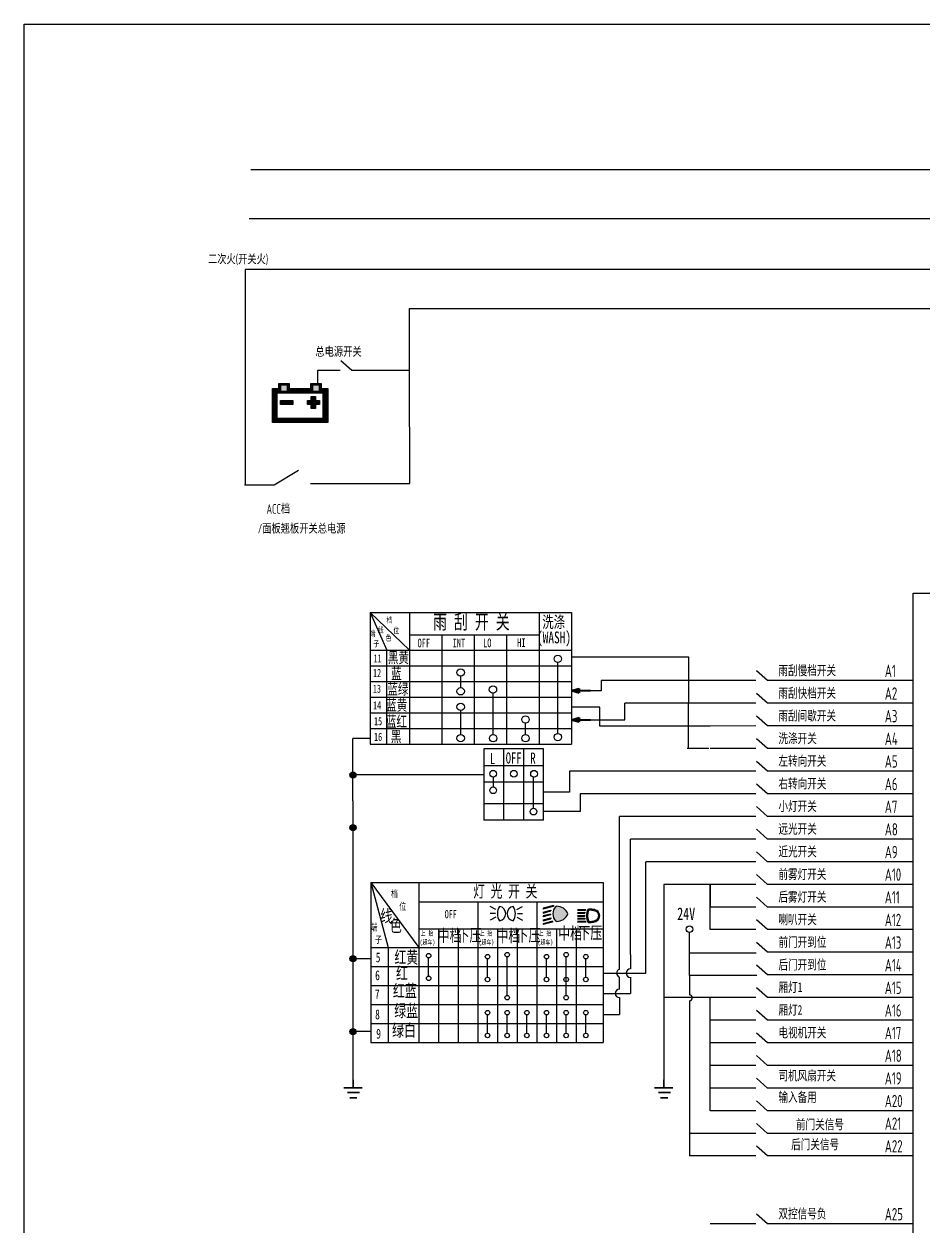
# Model space of a CAD drawing. Header units: millimetres. Extents: x 892 to 2000, y 322 to 1068.
# Drawn here: x 891.8 to 1170.2, y 696.4 to 1068.4 of the extents above; entities that cross this region are included whole.
import ezdxf

# ---------------------------------------------------------------- set-up
doc = ezdxf.new("R2010")
doc.units = ezdxf.units.MM
doc.header["$LTSCALE"] = 10
for name, color, linetype in [('02C', 92, 'Continuous'), ('200', 7, 'Continuous'), ('框架和插件', 7, 'Continuous'), ('细实线', 3, 'Continuous')]:
    doc.layers.add(name, color=color, linetype=linetype)
doc.layers.add('11', color=3, linetype='Continuous', lineweight=0)
doc.styles.get("Standard").update_dxf_attribs({"font": 'isocp.shx', "width": 0.707, "bigfont": 'hztxt.shx'})
doc.styles.add('USERTXTSTYLE57', font='', dxfattribs={"width": 0.707, "bigfont": '仿宋_GB2312'})
doc.styles.add('仿宋体', font='', dxfattribs={"width": 0.707})
doc.styles.get('USERTXTSTYLE57').set_extended_font_data('FangSong_GB2312')
doc.styles.get('仿宋体').set_extended_font_data('FangSong_GB2312')

# ---------------------------------------------------------------- blocks, each defined once
blk = doc.blocks.new('A$C2243462D')
blk.add_hatch(color=0).paths.add_polyline_path([(1.49, 0.74, 1), (0, 0.74, 1)])
at = {"color": 0, "linetype": 'Continuous'}
blk.add_circle((0.74, 0.74), 0.744, dxfattribs=at)
blk = doc.blocks.new('*X19')
at = {"layer": '框架和插件', "style": 'USERTXTSTYLE57', "width": 0.707}
for s, height, p in [('端', 1.79, (-6884.82, -505.55)), (' 子', 1.788, (-6884.71, -508.74))]:
    blk.add_text(s, height=height, dxfattribs=at).set_placement(p)
blk = doc.blocks.new('*X20')
at = {"layer": '框架和插件', "style": 'USERTXTSTYLE57', "width": 0.707}
for s, height, p in [('档', 1.79, (-6879.63, -501.46)), ('  位', 1.788, (-6879.58, -504.67))]:
    blk.add_text(s, height=height, dxfattribs=at).set_placement(p)
blk = doc.blocks.new('A$C37FC03A4')
for points in [[(2.19, 0.6), (2.19, 1.2), (0, 0.6)], [(0, 0.6), (2.19, 0), (2.19, 0.6)]]:
    blk.add_hatch(color=0).paths.add_polyline_path(points)
at = {"color": 0, "lineweight": 40}
for p, q in [((0, 0.6), (2.19, 1.2)), ((0, 0.6), (2.19, 0)), ((0, 0.6), (5.35, 0.6)), ((2.19, 1.2), (2.19, 0))]:
    blk.add_line(p, q, dxfattribs=at)
blk = doc.blocks.new('*X21')
at = {"layer": '框架和插件', "style": 'USERTXTSTYLE57', "width": 0.707}
for s, height, p in [('档', 2.17, (-6878.27, -586.28)), ('  位', 2.171, (-6878.2, -590.18))]:
    blk.add_text(s, height=height, dxfattribs=at).set_placement(p)
blk = doc.blocks.new('*X22')
at = {"layer": '框架和插件', "style": 'USERTXTSTYLE57', "width": 0.707}
for s, height, p in [('端', 2.17, (-6884.56, -596.57)), (' 子', 2.171, (-6884.43, -600.44))]:
    blk.add_text(s, height=height, dxfattribs=at).set_placement(p)
blk = doc.blocks.new('*X23')
at = {"layer": '框架和插件', "style": 'USERTXTSTYLE57', "width": 0.707}
for s, p in [('上 抬', (-6850.85, -598.14)), ('(超车)', (-6851.13, -600.92))]:
    blk.add_text(s, height=1.52, dxfattribs=at).set_placement(p)
blk = doc.blocks.new('*X24')
at = {"layer": '框架和插件', "style": 'USERTXTSTYLE57', "width": 0.707}
for s, p in [('上 抬', (-6832.61, -598.14)), ('(超车)', (-6832.89, -600.92))]:
    blk.add_text(s, height=1.52, dxfattribs=at).set_placement(p)
blk = doc.blocks.new('*X25')
at = {"layer": '框架和插件', "style": 'USERTXTSTYLE57', "width": 0.707}
for s, p in [('上 抬', (-6869.08, -598.14)), ('(超车)', (-6869.36, -600.92))]:
    blk.add_text(s, height=1.52, dxfattribs=at).set_placement(p)
blk = doc.blocks.new('A$C430A4098')
h = blk.add_hatch(color=5)
h.paths.add_polyline_path([(4.37, 5.54, 0.237386), (4.45, 0.07, 0.093134), (6.18, 0.09, 0.120609), (8.19, 0.7, 0.580221), (8.12, 5.03, 0.120609), (6.1, 5.57, 0.093134)])
h.paths.add_polyline_path([(6.02, 5.11), (6.09, 5.1, -0.120609), (7.89, 4.61, -0.580221), (7.95, 1.11, -0.120609), (6.16, 0.56), (6.09, 0.55, -0.079131), (4.77, 0.5, -0.21522), (4.69, 5.12, -0.079131)], flags=16)
h.paths.add_polyline_path([(0, 5.48), (0.01, 5.01), (3.34, 5.06, -0.018392), (3.51, 5.53)])
h.paths.add_polyline_path([(0.02, 4.24), (0.03, 3.77), (3.05, 3.82, -0.017426), (3.13, 4.29)])
h.paths.add_polyline_path([(0.04, 3.01), (0.05, 2.54), (2.99, 2.59, -0.017124), (2.99, 3.06)])
h.paths.add_polyline_path([(3.07, 1.83), (0.06, 1.78), (0.07, 1.31), (3.16, 1.36, -0.017387)])
h.paths.add_polyline_path([(0.08, 0.55), (0.09, 0.08), (3.56, 0.14, -0.018301), (3.38, 0.6)])
at = {"color": 5}
for p, q in [((0, 5.49), (3.51, 5.54)), ((3.33, 5.07), (0.01, 5.02)), ((6.02, 5.12), (6.08, 5.11)), ((0.02, 4.26), (3.13, 4.31)), ((3.05, 3.83), (0.03, 3.79)), ((0.04, 3.03), (2.99, 3.07)), ((2.99, 2.6), (0.05, 2.55)), ((0.06, 1.79), (3.07, 1.84)), ((3.16, 1.37), (0.07, 1.32)), ((0.08, 0.56), (3.38, 0.61)), ((3.56, 0.15), (0.08, 0.09)), ((6.09, 0.57), (6.16, 0.58))]:
    blk.add_line(p, q, dxfattribs=at)
for centre, radius, start, end in [((9.85, 2.9), 6.87, 157.3997, 161.6144), ((9.85, 2.9), 6.09, 154.1919, 207.6081), ((9.85, 2.9), 5.62, 156.6082, 205.1918), ((5.3, 0.97), 4.68, 80.2583, 101.5417), ((5.3, 0.97), 4.21, 80.2583, 98.3561), ((5.99, 1.18), 3.93, 61.1464, 88.6552), ((5.99, 1.18), 4.4, 61.1464, 88.6552), ((9.85, 2.9), 6.87, 178.5927, 182.5169), ((9.85, 2.9), 6.87, 168.2199, 172.2133), ((9.85, 2.9), 6.87, 188.8892, 192.8738), ((9.85, 2.9), 6.87, 199.4562, 203.65), ((5.24, 4.69), 4.68, 260.2583, 281.5417), ((5.24, 4.69), 4.21, 263.4439, 281.5417), ((5.94, 4.5), 3.93, 273.1448, 300.6536), ((5.94, 4.5), 4.4, 273.1448, 300.6536), ((6.92, 2.86), 2.02, 300.6536, 61.1464), ((6.92, 2.86), 2.49, 300.6536, 61.1464)]:
    blk.add_arc(centre, radius, start, end, dxfattribs=at)
blk = doc.blocks.new('A$C463B1E4C')
h = blk.add_hatch(color=3)
h.paths.add_polyline_path([(2.85, 5.11), (2.85, 5.37), (0, 4.61), (0, 4.35)])
h.paths.add_polyline_path([(0, 3.52), (0, 3.26), (2.15, 3.84), (2.15, 4.1)])
h.paths.add_polyline_path([(0, 2.43), (0, 2.18), (2.03, 2.72), (2.03, 2.98)])
h.paths.add_polyline_path([(0, 1.35), (0, 1.09), (2.17, 1.67), (2.17, 1.93)])
h.paths.add_polyline_path([(2.65, 0.71), (2.65, 0.97), (0, 0.26), (0, 0)])
blk.add_hatch(color=3).paths.add_polyline_path([(3.5, 1.04, 0.193531), (3.74, 0.94, 0.309326), (6.93, 3.04, 0.309326), (3.74, 5.14, 0.193531), (3.5, 5.04, 0.213981), (2.73, 3.04, 0.213981)])
at = {"color": 3}
for p, q in [((2.85, 5.37), (0, 4.61)), ((2.85, 5.11), (0, 4.35)), ((0, 4.61), (0, 4.35)), ((0, 3.52), (2.15, 4.1)), ((0, 3.26), (2.15, 3.84)), ((0, 3.52), (0, 3.26)), ((2.15, 4.1), (2.15, 3.84)), ((2.85, 5.37), (2.85, 5.11)), ((2.03, 2.98), (0, 2.43)), ((2.03, 2.72), (0, 2.18)), ((0, 2.43), (0, 2.18)), ((0, 1.35), (2.17, 1.93)), ((0, 1.09), (2.17, 1.67)), ((0, 1.35), (0, 1.09)), ((2.65, 0.97), (0, 0.26)), ((2.65, 0.71), (0, 0)), ((0, 0.26), (0, 0)), ((2.03, 2.98), (2.03, 2.72)), ((2.17, 1.93), (2.17, 1.67)), ((2.65, 0.97), (2.65, 0.71))]:
    blk.add_line(p, q, dxfattribs=at)
for centre, radius, start, end in [((5.34, 3.18), 2.62, 134.8431, 183.1555), ((3.74, 4.79), 0.35, 91.0306, 134.8431), ((3.8, 1.75), 3.39, 22.2779, 91.0306), ((5.34, 2.89), 2.62, 176.8445, 225.1569), ((3.74, 1.29), 0.35, 225.1569, 268.9694), ((3.8, 4.32), 3.39, 268.9694, 337.7221)]:
    blk.add_arc(centre, radius, start, end, dxfattribs=at)
blk = doc.blocks.new('A$C5B9D538B')
at = {"color": 3}
for p, q in [((1.58, 3.16), (0, 4.02)), ((7.51, 3.16), (9.09, 4.02)), ((1.47, 2.07), (0, 2.07)), ((1.58, 1.06), (0, 0.2)), ((7.51, 1.06), (9.09, 0.2)), ((7.62, 2.07), (9.09, 2.07))]:
    blk.add_line(p, q, dxfattribs=at)
for centre, radius, start, end in [((5.71, 2.03), 3.69, 146.6713, 213.3287), ((2.32, 2.03), 2.05, 278.4368, 81.5632), ((6.77, 2.03), 2.05, 98.4368, 261.5632), ((3.38, 2.03), 3.69, 326.6713, 33.3287)]:
    blk.add_arc(centre, radius, start, end, dxfattribs=at)
blk = doc.blocks.new('A$C21580511')
at = {"color": 1, "lineweight": 35}
for p, q in [((2.83, 3.06), (2.83, 5.51)), ((0, 3.06), (5.66, 3.06)), ((1.15, 1.6), (4.87, 1.6)), ((1.85, 0), (4.06, 0))]:
    blk.add_line(p, q, dxfattribs=at)

msp = doc.modelspace()

# ---------------------------------------------------------------- hatches: boundary and pattern name
at = {"layer": '框架和插件'}
for points in [[(977.16, 946.25), (969.69, 946.25), (969.69, 954.53), (977.16, 954.53), (977.16, 955.37), (973.55, 955.37), (973.55, 956.95), (970.85, 956.95), (970.85, 955.37), (968.88, 955.37), (968.88, 945.44), (977.16, 945.44)], [(969.42, 954.8), (976.89, 954.8), (976.89, 955.1), (973.28, 955.1), (973.28, 956.68), (971.12, 956.68), (971.12, 955.1), (969.16, 955.1), (969.16, 945.72), (976.89, 945.72), (976.89, 945.98), (969.42, 945.98)], [(985.48, 955.37), (983.45, 955.37), (983.45, 956.95), (980.78, 956.95), (980.78, 955.37), (977.16, 955.37), (977.16, 954.53), (984.64, 954.53), (984.64, 946.25), (977.16, 946.25), (977.16, 945.44), (985.48, 945.44)], [(983.17, 956.68), (981.05, 956.68), (981.05, 955.1), (977.44, 955.1), (977.44, 954.8), (984.91, 954.8), (984.91, 945.98), (977.44, 945.98), (977.44, 945.72), (985.21, 945.72), (985.21, 955.1), (983.17, 955.1)], [(971.17, 950.69), (971.17, 952.01), (974.91, 952.01), (974.91, 950.69)], [(971.44, 950.96), (974.64, 950.96), (974.64, 951.73), (971.44, 951.73)], [(971.72, 951.23), (974.36, 951.23), (974.36, 951.46), (971.72, 951.46)]]:
    msp.add_hatch(color=1, dxfattribs=at).paths.add_polyline_path(points)
h = msp.add_hatch(color=1, dxfattribs=at)
h.paths.add_polyline_path([(984.64, 954.53), (977.16, 954.53), (969.69, 954.53), (969.69, 946.25), (977.16, 946.25), (984.64, 946.25)])
h.paths.add_polyline_path([(976.89, 946.52), (969.96, 946.52), (969.96, 954.26), (984.36, 954.26), (984.36, 946.52)], flags=16)
h.paths.add_polyline_path([(980.64, 949.49), (980.64, 950.69), (979.45, 950.69), (979.45, 952.01), (980.64, 952.01), (980.64, 953.23), (982, 953.23), (982, 952.01), (983.19, 952.01), (983.19, 950.69), (982, 950.69), (982, 949.49)], flags=0)
h.paths.add_polyline_path([(974.91, 950.69), (971.17, 950.69), (971.17, 952.01), (974.91, 952.01)], flags=0)
h.paths.add_polyline_path([(980.92, 949.77), (980.92, 950.96), (979.73, 950.96), (979.73, 951.73), (980.92, 951.73), (980.92, 952.96), (981.73, 952.96), (981.73, 951.73), (982.92, 951.73), (982.92, 950.96), (981.73, 950.96), (981.73, 949.77)], flags=0)
h.paths.add_polyline_path([(974.64, 950.96), (971.44, 950.96), (971.44, 951.73), (974.64, 951.73)], flags=0)
h.paths.add_polyline_path([(981.19, 950.04), (981.19, 951.23), (980, 951.23), (980, 951.46), (981.19, 951.46), (981.19, 952.69), (981.45, 952.69), (981.45, 951.46), (982.65, 951.46), (982.65, 951.23), (981.45, 951.23), (981.45, 950.04)], flags=0)
h.paths.add_polyline_path([(974.36, 951.23), (971.72, 951.23), (971.72, 951.46), (974.36, 951.46)], flags=0)

# ---------------------------------------------------------------- linework, layer by layer
for p, q in [((1097.4, 872.62), (1061.11, 872.62)), ((1097.34, 844.49), (1097.4, 872.62)), ((1104.08, 865.33), (1070.27, 865.33)), ((1070.27, 865.33), (1070.27, 862.23)), ((1069.88, 857.1), (1061.11, 857.1)), ((1069.88, 851.23), (1069.88, 857.1)), ((1077.59, 853.24), (1077.59, 858.33)), ((1067.58, 853.24), (1077.65, 853.24)), ((1103.57, 844.33), (1096.89, 844.33)), ((1104.08, 837.36), (1060.52, 837.36)), ((1060.52, 837.36), (1060.52, 830.89)), ((1060.52, 830.89), (1052.51, 830.89)), ((1104.08, 830.29), (1063.82, 830.29)), ((1063.82, 830.29), (1063.82, 824.85)), ((1063.82, 824.85), (1052.51, 824.85)), ((1075.95, 803.43), (1075.95, 823.33)), ((1104.08, 823.33), (1075.95, 823.33)), ((1079.4, 796.5), (1079.4, 816.3)), ((1104.08, 816.3), (1079.4, 816.3)), ((1104.52, 809.32), (1084.08, 809.32)), ((1084.08, 774.88), (1084.08, 809.32)), ((1104.08, 802.33), (1089.68, 802.33)), ((1089.68, 802.33), (1089.68, 741.86)), ((1104.08, 767.33), (1089.68, 767.33))]:
    msp.add_line(p, q)
at = {"color": 2}
for p, q in [((1036.89, 835.52), (1036.89, 832.44)), ((1049.41, 825.84), (1049.41, 835.52))]:
    msp.add_line(p, q, dxfattribs=at)
for centre in [(1036.89, 836.55), (1043.33, 836.55), (1049.54, 836.55), (1036.89, 831.41), (1049.41, 824.82)]:
    msp.add_circle(centre, 1.03, dxfattribs=at)
at = {"layer": '02C', "color": 1}
for p, q in [((1097.66, 774.11), (1097.66, 768.12)), ((1097.66, 766.32), (1097.66, 718.33))]:
    msp.add_line(p, q, dxfattribs=at)
msp.add_arc((1097.6, 767.22), 0.899, 273.9761, 86.0239, dxfattribs=at)
at = {"layer": '200', "color": 3}
msp.add_line((961.98, 1023.42), (1919.21, 1023.42), dxfattribs=at)
at = {"layer": '200', "color": 2}
msp.add_line((961.45, 1008.29), (1896.95, 1008.29), dxfattribs=at)
at = {"layer": '200', "color": 1}
for p, q in [((1902.92, 992.48), (960.18, 992.48)), ((960.18, 992.48), (960.18, 925.93)), ((1011.09, 926.3), (1011.03, 961.22)), ((980.39, 926.3), (1011.09, 926.3))]:
    msp.add_line(p, q, dxfattribs=at)
at = {"layer": '200', "color": 6}
for p, q in [((1011.03, 961.22), (1011.04, 980.4)), ((1011.04, 980.4), (1883.92, 980.4))]:
    msp.add_line(p, q, dxfattribs=at)
at = {"layer": '200'}
for p, q in [((993.24, 961.22), (989.8, 964.25)), ((982.55, 961.22), (982.55, 956.68)), ((989.6, 961.22), (982.55, 961.22)), ((1011.03, 961.22), (993.24, 961.22)), ((969.13, 925.93), (976.73, 930.47)), ((960.03, 925.93), (969.13, 925.93)), ((1121.81, 865.33), (1118.37, 868.36)), ((1118.17, 865.33), (1104.08, 865.33)), ((1166.83, 865.33), (1121.81, 865.33)), ((1121.81, 858.33), (1118.37, 861.36)), ((1104.08, 858.33), (1077.59, 858.33)), ((1118.17, 858.33), (1104.08, 858.33)), ((1166.83, 858.33), (1121.81, 858.33)), ((1121.81, 851.33), (1118.37, 854.36)), ((1104.08, 851.23), (1069.88, 851.23)), ((1118.17, 851.33), (1104.08, 851.23)), ((1166.83, 851.33), (1121.81, 851.33)), ((1121.81, 844.33), (1118.37, 847.36)), ((1118.17, 844.33), (1104.08, 844.33)), ((1166.83, 844.33), (1121.81, 844.33)), ((1118.17, 837.33), (1104.08, 837.33)), ((1121.81, 837.33), (1118.37, 840.36)), ((1166.83, 837.33), (1121.81, 837.33)), ((1121.81, 830.33), (1118.37, 833.36)), ((1118.17, 830.33), (1104.08, 830.33)), ((1166.83, 830.33), (1121.81, 830.33)), ((1121.81, 823.33), (1118.37, 826.36)), ((1118.17, 823.33), (1104.08, 823.33)), ((1166.83, 823.33), (1121.81, 823.33)), ((1135.9, 823.33), (1121.81, 823.33)), ((1121.81, 816.33), (1118.37, 819.36)), ((1118.17, 816.33), (1104.08, 816.33)), ((1166.83, 816.33), (1121.81, 816.33)), ((1135.9, 816.33), (1121.81, 816.33)), ((1121.81, 809.33), (1118.37, 812.36)), ((1118.17, 809.33), (1104.08, 809.33)), ((1166.83, 809.33), (1121.81, 809.33)), ((1135.9, 809.33), (1121.81, 809.33)), ((1121.81, 802.33), (1118.37, 805.36)), ((1118.17, 802.33), (1104.08, 802.33)), ((1104.08, 795.33), (1104.08, 802.33)), ((1104.08, 802.33), (1104.08, 795.33)), ((1104.08, 795.33), (1104.08, 802.33)), ((1104.08, 802.33), (1104.08, 802.33)), ((1166.83, 802.33), (1121.81, 802.33)), ((1135.9, 802.33), (1121.81, 802.33)), ((1121.81, 795.33), (1118.37, 798.36)), ((1118.17, 795.33), (1104.08, 795.33)), ((1104.08, 788.33), (1104.08, 795.33)), ((1166.83, 795.33), (1121.81, 795.33)), ((1135.9, 795.33), (1121.81, 795.33)), ((1121.81, 788.33), (1118.37, 791.36)), ((1097.66, 774.11), (1097.62, 787.44)), ((1118.17, 788.33), (1104.08, 788.33)), ((1166.83, 788.33), (1121.81, 788.33)), ((1135.9, 788.33), (1121.81, 788.33)), ((1121.81, 781.33), (1118.37, 784.36)), ((1166.83, 781.33), (1121.81, 781.33)), ((1135.9, 781.33), (1121.81, 781.33)), ((1118.29, 781.1), (1097.62, 781.1)), ((1118.49, 774.11), (1097.66, 774.11)), ((1121.81, 774.33), (1118.37, 777.36)), ((1166.83, 774.33), (1121.81, 774.33)), ((1135.9, 774.33), (1121.81, 774.33)), ((1121.81, 767.33), (1118.37, 770.36)), ((1118.17, 767.33), (1104.08, 767.33)), ((1104.08, 760.33), (1104.08, 767.33)), ((1166.83, 767.33), (1121.81, 767.33)), ((1121.81, 760.33), (1118.37, 763.36)), ((1118.17, 760.33), (1104.08, 760.33)), ((1104.08, 753.33), (1104.08, 760.33)), ((1166.83, 760.33), (1121.81, 760.33)), ((1121.81, 753.33), (1118.37, 756.36)), ((1118.17, 753.33), (1104.08, 753.33)), ((1104.08, 739.33), (1104.08, 753.33)), ((1166.83, 753.33), (1121.81, 753.33)), ((1121.81, 746.33), (1118.37, 749.36)), ((1118.17, 746.33), (1104.08, 746.33)), ((1166.83, 746.33), (1121.81, 746.33)), ((1121.81, 739.33), (1118.37, 742.36)), ((1118.17, 739.33), (1104.08, 739.33)), ((1104.08, 732.33), (1104.08, 739.33)), ((1166.83, 739.33), (1121.81, 739.33)), ((1121.81, 732.33), (1118.37, 735.36)), ((1118.17, 732.33), (1104.08, 732.33)), ((1166.83, 732.33), (1121.81, 732.33)), ((1121.81, 725.33), (1118.37, 728.36)), ((1118.17, 725.33), (1097.66, 725.33)), ((1166.83, 725.33), (1121.81, 725.33)), ((1118.17, 718.33), (1097.66, 718.33)), ((1121.81, 718.33), (1118.37, 721.36)), ((1166.83, 718.33), (1121.81, 718.33)), ((1121.81, 697.33), (1118.37, 700.36)), ((1118.17, 697.33), (1104.08, 697.33)), ((1166.83, 697.33), (1121.81, 697.33))]:
    msp.add_line(p, q, dxfattribs=at)
for points in [[(891.81, 1068.38), (1999.69, 1068.38), (1999.69, 321.68), (891.81, 321.68)], [(1166.83, 892.4), (1282.05, 892.4), (1282.05, 536.67), (1166.83, 536.67)]]:
    msp.add_lwpolyline(points, close=True, dxfattribs=at)
at = {"layer": '框架和插件', "color": 4}
for p, q in [((998.84, 886.39), (1061.11, 886.39)), ((998.84, 886.39), (998.84, 845.73)), ((1061.11, 886.39), (1061.11, 845.73)), ((998.84, 845.73), (1061.11, 845.73)), ((998.84, 845.73), (1061.11, 845.73)), ((1034, 844.24), (1034, 822.23)), ((1052.51, 844.24), (1034, 844.24)), ((1052.51, 822.23), (1052.51, 844.24)), ((1052.51, 822.23), (1034, 822.23)), ((999.11, 802.87), (1070.92, 802.87)), ((999.11, 802.87), (999.11, 753.46)), ((1070.92, 802.87), (1070.92, 753.46)), ((999.11, 753.46), (1070.92, 753.46))]:
    msp.add_line(p, q, dxfattribs=at)
at = {"layer": '框架和插件', "color": 7}
for p, q in [((998.84, 886.39), (1011.04, 874.78)), ((998.84, 886.39), (1004.01, 874.78)), ((1011.04, 886.39), (1011.04, 845.73)), ((1051.09, 886.39), (1051.09, 845.73)), ((1011.04, 879.48), (1051.09, 879.48)), ((1021.05, 879.48), (1021.05, 845.73)), ((1021.05, 879.48), (1021.05, 845.73)), ((1031.07, 879.48), (1031.07, 845.73)), ((1041.08, 879.48), (1041.08, 845.73)), ((1041.08, 879.48), (1041.08, 845.73)), ((1051.09, 879.48), (1051.09, 845.73)), ((998.84, 874.78), (1061.11, 874.78)), ((1004.01, 845.73), (1004.01, 874.78)), ((998.84, 869.94), (1061.11, 869.94)), ((998.84, 865.1), (1061.11, 865.1)), ((998.84, 860.26), (1061.11, 860.26)), ((1064.98, 862.23), (1061.11, 862.23)), ((1070.27, 862.23), (1067.02, 862.23)), ((998.84, 855.42), (1061.11, 855.42)), ((1066.03, 853.24), (1067.58, 853.24)), ((998.84, 850.58), (1056.1, 850.58)), ((998.84, 850.58), (1061.11, 850.58)), ((1040.17, 822.23), (1040.17, 844.24)), ((1046.34, 844.24), (1046.34, 822.23)), ((1034, 839.1), (1052.51, 839.1)), ((1052.51, 833.96), (1034, 833.96)), ((1034, 827.37), (1052.51, 827.37)), ((1075.95, 786.14), (1075.95, 803.43))]:
    msp.add_line(p, q, dxfattribs=at)
at = {"layer": '框架和插件', "color": 32}
msp.add_line((1011.04, 886.39), (1011.04, 845.73), dxfattribs=at)
at = {"layer": '框架和插件', "color": 50}
for p, q in [((1056.9, 849.02), (1056.9, 870.94)), ((1026.86, 863.18), (1026.86, 866.69)), ((1036.88, 848.66), (1036.87, 861.42)), ((1026.86, 848.66), (1026.86, 856.05)), ((1046.89, 848.66), (1046.89, 852.16))]:
    msp.add_line(p, q, dxfattribs=at)
at = {"layer": '框架和插件', "color": 2}
for p, q in [((993.55, 828.13), (993.55, 847.46)), ((998.84, 847.46), (993.55, 847.46)), ((1034, 836.21), (993.55, 836.21)), ((993.55, 828.13), (993.55, 741.86)), ((999.11, 779.35), (993.55, 779.35)), ((1016.95, 773.94), (1016.95, 779.59)), ((1035.18, 773.62), (1035.18, 779.26)), ((1041.26, 774.94), (1041.26, 779.89)), ((1053.42, 773.62), (1053.42, 779.26)), ((1059.49, 774.94), (1059.49, 779.89)), ((1065.57, 773.62), (1065.57, 779.26)), ((1041.26, 767.97), (1041.26, 774.94)), ((1059.49, 774.13), (1059.49, 774.94)), ((1059.49, 767.97), (1059.49, 774.13)), ((1035.18, 756.3), (1035.18, 761.95)), ((1041.26, 756.3), (1041.26, 761.95)), ((1047.34, 756.3), (1047.34, 761.95)), ((1053.42, 756.3), (1053.42, 761.95)), ((1059.49, 756.3), (1059.49, 761.95)), ((1065.57, 756.3), (1065.57, 761.95)), ((999.11, 756.78), (993.55, 756.78))]:
    msp.add_line(p, q, dxfattribs=at)
at = {"layer": '框架和插件', "color": 0}
for p, q in [((999.11, 802.87), (1004.39, 782.84)), ((999.11, 802.87), (1013.92, 782.84)), ((1013.92, 802.87), (1013.92, 753.46)), ((1013.92, 802.87), (1013.92, 753.46)), ((1013.92, 796.94), (1070.92, 796.94)), ((1032.16, 796.94), (1032.16, 753.46)), ((1050.39, 796.94), (1050.39, 753.46)), ((1013.92, 788.55), (1070.92, 788.55)), ((1020, 788.55), (1020, 753.46)), ((1020, 788.55), (1020, 753.46)), ((1026.08, 788.55), (1026.08, 753.46)), ((1026.08, 788.55), (1026.08, 753.46)), ((1038.24, 788.55), (1038.24, 753.46)), ((1044.32, 788.55), (1044.32, 753.46)), ((1044.32, 788.55), (1044.32, 753.46)), ((1062.55, 788.55), (1062.55, 753.46)), ((1062.55, 788.55), (1062.55, 753.46)), ((1075.95, 776.13), (1075.95, 786.14)), ((999.11, 782.84), (1070.92, 782.84)), ((1004.39, 782.84), (1004.39, 753.46)), ((999.11, 776.96), (1070.92, 776.96)), ((999.11, 771.09), (1070.92, 771.09)), ((1075.95, 769.93), (1075.95, 773.66)), ((1075.95, 767.32), (1075.95, 762.08)), ((999.11, 765.21), (1070.92, 765.21)), ((999.11, 759.33), (1070.92, 759.33)), ((1070.92, 762.08), (1075.95, 762.08))]:
    msp.add_line(p, q, dxfattribs=at)
at = {"layer": '框架和插件', "color": 3}
for p, q in [((1079.4, 780.62), (1079.4, 796.5)), ((1079.4, 780.62), (1079.4, 776.2)), ((1079.4, 773.59), (1079.41, 768.62)), ((1070.92, 768.62), (1079.41, 768.62))]:
    msp.add_line(p, q, dxfattribs=at)
at = {"layer": '框架和插件'}
msp.add_line((1056.47, 788.55), (1056.47, 753.46), dxfattribs=at)
at = {"layer": '框架和插件', "color": 5}
msp.add_line((1070.92, 774.89), (1084.08, 774.88), dxfattribs=at)
at = {"layer": '框架和插件', "color": 1}
for points in [[(976.89, 955.65), (980.51, 955.65), (980.51, 957.23), (983.72, 957.23), (983.72, 955.65), (985.75, 955.65), (985.75, 945.17), (968.61, 945.17), (968.61, 955.65), (970.57, 955.65), (970.57, 957.23), (973.82, 957.23), (973.82, 955.65)], [(968.88, 955.37), (970.85, 955.37), (970.85, 956.95), (973.55, 956.95), (973.55, 955.37), (977.16, 955.37), (977.16, 954.53), (969.69, 954.53), (969.69, 946.25), (977.16, 946.25), (977.16, 945.44), (968.88, 945.44)], [(976.89, 945.72), (976.89, 945.98), (969.42, 945.98), (969.42, 954.8), (976.89, 954.8), (976.89, 955.1), (973.28, 955.1), (973.28, 956.68), (971.12, 956.68), (971.12, 955.1), (969.16, 955.1), (969.16, 945.72)], [(977.16, 955.37), (980.78, 955.37), (980.78, 956.95), (983.45, 956.95), (983.45, 955.37), (985.48, 955.37), (985.48, 945.44), (977.16, 945.44), (977.16, 946.25), (984.64, 946.25), (984.64, 954.53), (977.16, 954.53)], [(977.44, 955.1), (977.44, 954.8), (984.91, 954.8), (984.91, 945.98), (977.44, 945.98), (977.44, 945.72), (985.21, 945.72), (985.21, 955.1), (983.17, 955.1), (983.17, 956.68), (981.05, 956.68), (981.05, 955.1)], [(976.89, 946.52), (984.36, 946.52), (984.36, 954.26), (969.96, 954.26), (969.96, 946.52)], [(979.45, 952.01), (980.64, 952.01), (980.64, 953.23), (982, 953.23), (982, 952.01), (983.19, 952.01), (983.19, 950.69), (982, 950.69), (982, 949.49), (980.64, 949.49), (980.64, 950.69), (979.45, 950.69)], [(979.73, 951.73), (980.92, 951.73), (980.92, 952.96), (981.73, 952.96), (981.73, 951.73), (982.92, 951.73), (982.92, 950.96), (981.73, 950.96), (981.73, 949.77), (980.92, 949.77), (980.92, 950.96), (979.73, 950.96)], [(980, 951.46), (980, 951.23), (981.19, 951.23), (981.19, 950.04), (981.45, 950.04), (981.45, 951.23), (982.65, 951.23), (982.65, 951.46), (981.45, 951.46), (981.45, 952.69), (981.19, 952.69), (981.19, 951.46)], [(971.17, 950.69), (971.17, 952.01), (974.91, 952.01), (974.91, 950.69)], [(971.17, 950.69), (971.17, 952.01), (974.91, 952.01), (974.91, 950.69)], [(971.44, 950.96), (974.64, 950.96), (974.64, 951.73), (971.44, 951.73)], [(971.44, 950.96), (974.64, 950.96), (974.64, 951.73), (971.44, 951.73)], [(971.72, 951.23), (974.36, 951.23), (974.36, 951.46), (971.72, 951.46)], [(971.72, 951.23), (974.36, 951.23), (974.36, 951.46), (971.72, 951.46)]]:
    msp.add_lwpolyline(points, close=True, dxfattribs=at)
at = {"layer": '框架和插件', "color": 50}
for centre in [(1056.9, 872.08), (1026.86, 867.83), (1026.86, 862.04), (1036.84, 862.57), (1026.86, 857.2), (1046.89, 853.31), (1026.86, 847.51), (1036.88, 847.51), (1046.89, 847.51), (1056.9, 847.88)]:
    msp.add_circle(centre, 1.14, dxfattribs=at)
at = {"layer": '框架和插件', "color": 1}
msp.add_circle((1097.62, 788.45), 1.01, dxfattribs=at)
at = {"layer": '框架和插件', "color": 2}
for centre in [(1041.26, 780.58), (1059.49, 780.58), (1016.95, 780.28), (1035.18, 779.96), (1053.42, 779.96), (1065.57, 779.96), (1016.95, 773.25), (1035.18, 772.92), (1053.42, 772.92), (1059.49, 772.92), (1065.57, 772.92), (1041.26, 767.28), (1059.49, 767.28), (1035.18, 762.64), (1041.26, 762.64), (1047.34, 762.64), (1053.42, 762.64), (1059.49, 762.64), (1065.57, 762.64), (1035.18, 755.61), (1041.26, 755.61), (1047.34, 755.61), (1053.42, 755.61), (1059.49, 755.61), (1065.57, 755.61)]:
    msp.add_circle(centre, 0.695, dxfattribs=at)
at = {"layer": '框架和插件', "color": 0}
for centre, start, end in [((1076.39, 774.89), 109.4653, 250.5347), ((1075.95, 768.62), 90, 270)]:
    msp.add_arc(centre, 1.31, start, end, dxfattribs=at)
at = {"layer": '框架和插件', "color": 3}
msp.add_arc((1079.4, 774.89), 1.31, 90, 270, dxfattribs=at)

# ---------------------------------------------------------------- block references
at = {"layer": '框架和插件'}
for name, p in [('*X20', (7883.56, 1384.61)), ('*X19', (7883.56, 1384.61)), ('A$C21580511', (990.73, 736.34)), ('A$C21580511', (1086.85, 736.34))]:
    msp.add_blockref(name, p, dxfattribs=at)
at = {"layer": '框架和插件', "color": 7, "xscale": 1.103999999992084, "yscale": 1.10399999999936}
for p in [(1061.11, 861.57), (1061.11, 852.57)]:
    msp.add_blockref('A$C37FC03A4', p, dxfattribs=at)
at = {"layer": '框架和插件', "color": 2, "xscale": 1.288000000000466, "yscale": 1.288000000000466}
for p in [(992.6, 835.24), (992.6, 818.87), (992.6, 778.4), (992.6, 755.83)]:
    msp.add_blockref('A$C2243462D', p, dxfattribs=at)
at = {"layer": '框架和插件', "color": 1}
for name in ['*X21', '*X22', '*X25', '*X23', '*X24']:
    msp.add_blockref(name, (7883.56, 1384.61), dxfattribs=at)
at = {"layer": '框架和插件'}
for name, p, xscale, yscale in [('A$C5B9D538B', (1035.98, 791.05), 1.103999999992084, 1.10399999999936), ('A$C463B1E4C', (1052.38, 789.87), 1.103999999992084, 1.10399999999936), ('A$C430A4098', (1062.97, 790.52), 0.7360000000335276, 0.7360000000007858)]:
    msp.add_blockref(name, p, dxfattribs=dict(at, xscale=xscale, yscale=yscale))

# ---------------------------------------------------------------- texts
at = {"style": '仿宋体', "width": 0.707}
for s, height, p in [('L', 3.42, (1035.9, 839.54)), ('OFF', 3.419, (1040.79, 839.7)), ('R', 3.42, (1048.42, 839.66))]:
    msp.add_text(s, height=height, dxfattribs=at).set_placement(p)
at = {"layer": '11', "color": 0, "width": 0.707}
for s, p in [('A1', (1158.05, 866.43)), ('A2', (1158.05, 859.43)), ('A3', (1158.05, 852.43)), ('A4', (1158.05, 845.43)), ('A5', (1158.05, 838.43)), ('A6', (1158.05, 831.43)), ('A7', (1158.05, 824.43)), ('A8', (1158.05, 817.43)), ('A9', (1158.05, 810.43)), ('A10', (1158.05, 803.43)), ('A11', (1158.05, 796.43)), ('A12', (1158.05, 789.43)), ('A13', (1158.05, 782.43)), ('A14', (1158.05, 775.43)), ('A15', (1158.05, 768.43)), ('A16', (1158.05, 761.43)), ('A17', (1158.05, 754.43)), ('A18', (1158.05, 747.43)), ('A19', (1158.05, 740.43)), ('A20', (1158.05, 733.43)), ('A21', (1158.05, 726.43)), ('A22', (1158.05, 719.43)), ('A25', (1158.05, 698.43))]:
    msp.add_text(s, height=3.819, dxfattribs=at).set_placement(p)
at = {"layer": '框架和插件', "style": '仿宋体', "width": 0.707}
for s, height, p in [('雨 刮 开 关', 4.47, (1018.33, 881.27)), ('洗涤', 3.656, (1052.1, 881.66)), ('线', 1.79, (1001.23, 880.1)), ('色', 1.79, (1003.63, 877.64)), ('OFF', 2.682, (1013.52, 875.63)), ('INT', 2.682, (1024.36, 875.63)), ('LO', 2.682, (1033.8, 875.67)), ('HI', 2.682, (1044.34, 875.76)), ('(WASH)', 3.656, (1050.46, 876.87)), ('黑黄', 3.385, (1004.35, 870.78)), ('11', 2.503, (999.9, 870.97)), ('12', 2.503, (999.74, 866.45)), ('蓝', 3.39, (1005.34, 865.75)), ('13', 2.503, (999.69, 861.59)), ('蓝绿', 3.386, (1004.17, 861.05)), ('蓝黄', 3.386, (1003.81, 856.06)), ('14', 2.503, (999.75, 856.45)), ('15', 2.503, (1000.04, 851.54)), ('蓝红', 3.386, (1003.72, 851.01)), ('16', 2.503, (1000.04, 846.7)), ('黑', 3.39, (1005.26, 846.4)), ('灯 光 开 关', 3.734, (1030.76, 798.33)), ('OFF', 2.605, (1021.92, 791.81)), ('5', 3.04, (1000.58, 778.22)), ('6', 3.04, (1000.4, 772.71)), ('7', 3.04, (1000.31, 766.83)), ('8', 3.04, (1000.4, 760.58)), ('9', 3.04, (1000.74, 754.62))]:
    msp.add_text(s, height=height, dxfattribs=at).set_placement(p)
at = {"layer": '框架和插件', "color": 1, "style": '仿宋体', "width": 0.707}
for s, p in [('线', (1002.02, 790.65)), ('24V', (1093.84, 791.33)), ('色', (1004.93, 787.66)), ('中档', (1019.73, 784.56)), ('下压', (1025.91, 784.68)), ('中档', (1037.91, 784.54)), ('下压', (1044.14, 784.68)), ('中档', (1057.02, 785.3)), ('下压', (1063.26, 785.45)), ('红黄', (1006.34, 777.87)), ('红', (1006.85, 772.91)), ('红蓝', (1005.89, 767.49)), ('绿蓝', (1006.32, 761.33)), ('绿白', (1005.63, 755.28))]:
    msp.add_text(s, height=3.84, dxfattribs=at).set_placement(p)
at = {"layer": '细实线', "color": 0, "width": 0.707}
for s, p in [('二次火(开关火)', (948.7, 994.11)), ('总电源开关', (981.92, 965.48)), ('ACC档', (966.8, 916.92)), ('/面板翘板开关总电源', (964.1, 910.81))]:
    msp.add_text(s, height=3, dxfattribs=at).set_placement(p)
at = {"layer": '细实线', "color": 0, "char_height": 3, "width": 32.2, "attachment_point": 1}
for s, insert in [('{\\fSimSun|b0|i0|c134|p54;雨刮慢档开关}', (1125.14, 870.01)), ('{\\fSimSun|b0|i0|c134|p6;雨刮快档开关}', (1125.14, 863.01)), ('{\\fSimSun|b0|i0|c134|p6;雨刮间歇开关}', (1125.14, 856.01)), ('{\\fSimSun|b0|i0|c134|p6;洗涤开关}', (1125.14, 849.01)), ('{\\fSimSun|b0|i0|c134|p6;左转向开关}', (1125.14, 842.01)), ('{\\fSimSun|b0|i0|c134|p6;右转向开关}', (1125.14, 835.01)), ('{\\fSimSun|b0|i0|c134|p2;小灯开关}', (1125.14, 828.01)), ('{\\fSimSun|b0|i0|c134|p2;远光开关}', (1125.14, 821.01)), ('{\\fSimSun|b0|i0|c134|p2;近光开关}', (1125.14, 814.01)), ('{\\fSimSun|b0|i0|c134|p2;前雾灯开关}', (1125.14, 807.01)), ('{\\fSimSun|b0|i0|c134|p2;后雾灯开关}', (1125.14, 800.01)), ('{\\fSimSun|b0|i0|c134|p2;喇叭开关}', (1125.14, 793.01)), ('{\\fSimSun|b0|i0|c134|p2;前门开到位}', (1125.14, 786.01)), ('{\\fSimSun|b0|i0|c134|p2;后门开到位}', (1125.14, 779.01)), ('{\\fSimSun|b0|i0|c134|p2;厢灯1}', (1125.14, 772.01)), ('{\\fSimSun|b0|i0|c134|p2;厢灯2}', (1125.14, 765.01)), ('{\\fSimSun|b0|i0|c134|p2;电视机开关}', (1125.14, 758.01)), ('{\\fSimSun|b0|i0|c134|p2;司机风扇开关 }', (1125.14, 744.71)), ('{\\fSimSun|b0|i0|c134|p2;输入备用}', (1125.14, 738.06)), ('{\\fSimSun|b0|i0|c134|p2;双控信号负}', (1125.14, 702.01))]:
    msp.add_mtext(s, dxfattribs=dict(at, insert=insert))
at = {"layer": '细实线', "color": 1, "char_height": 3, "attachment_point": 1}
for s, insert, width in [('{\\fSimSun|b0|i0|c134|p2;前门关信号}', (1130.56, 729.61), 46.5173), ('{\\fSimSun|b0|i0|c134|p2;后门关信号}', (1129.07, 723.43), 32.2)]:
    msp.add_mtext(s, dxfattribs=dict(at, insert=insert, width=width))

doc.saveas('drawing.dxf')
